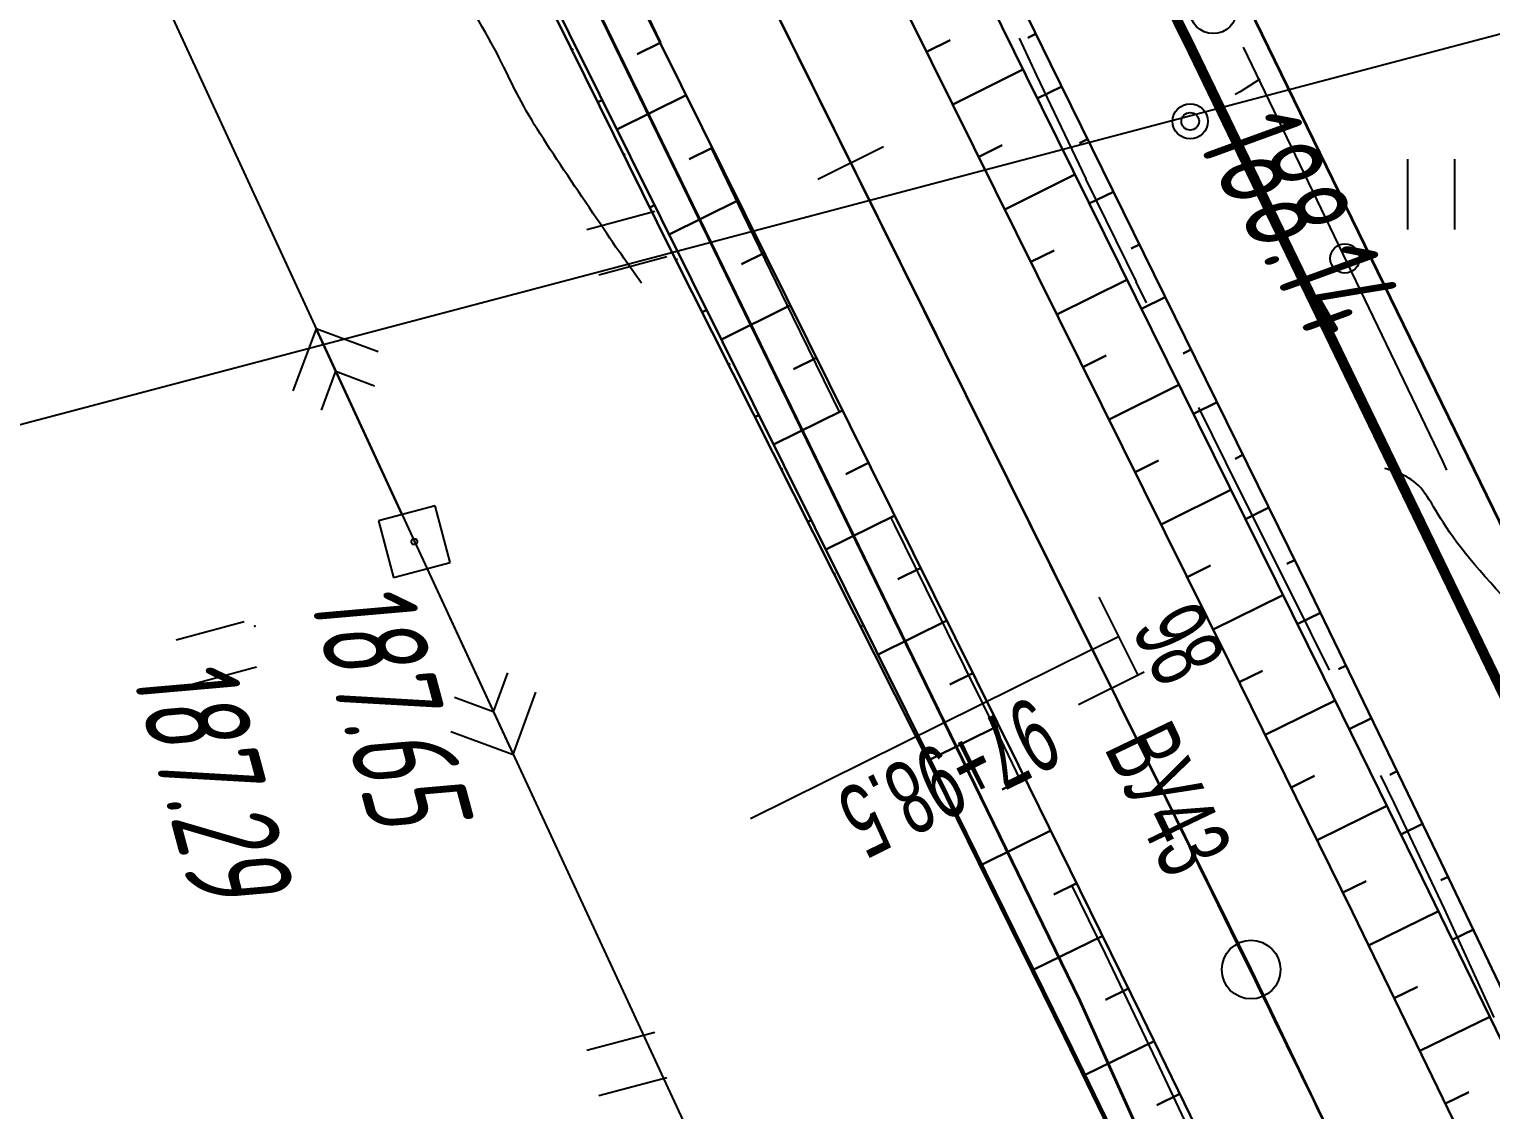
# Model space of a CAD drawing. Header units: millimetres. Extents: x -1799 to 6962, y -1020 to 4121.
# Drawn here: x 5449.34 to 5499.18, y 1648.61 to 1685.47 of the extents above; entities that cross this region are included whole.
import ezdxf

# ---------------------------------------------------------------- set-up
doc = ezdxf.new("R2010")
doc.units = ezdxf.units.MM
doc.linetypes.add('CONTI', pattern=[0])
doc.linetypes.add('STROT', pattern=[1.7, 0.5, -1.2])
for name, color, linetype, lineweight in [('10', 1, 'Continuous', 35), ('КОПИЯ_ОСЬ_13_ОТКОСЫ', 7, 'Continuous', 30), ('ОСЬ_ВЕРХ_ПОКРЫТИЯ_ГРАНИЦЫ_ПОЛОС', 7, 'Continuous', 30), ('ОСЬ_ВЕРХ_ПОКРЫТИЯ_ОСЬ', 1, 'Continuous', 30)]:
    doc.layers.add(name, color=color, linetype=linetype, lineweight=lineweight)
for name, color, linetype in [('_Ростелеком', 6, 'Continuous'), ('GOR_BDEFAULT', 212, 'CONTI'), ('PI_OTDEFAULT', 172, 'CONTI'), ('PI_TTDEFAULT', 5, 'CONTI'), ('PLN_O', 7, 'CONTI'), ('SIT_LDEFAULT', 7, 'CONTI'), ('USLZNDEFAULT', 7, 'CONTI'), ('ZAPSKDEFAULT', 7, 'CONTI'), ('КОПИЯ_ОСЬ_ТАНГЕНСЫ', 1, 'Continuous'), ('ОСЬ_ВЕРХ_ПОКРЫТИЯ_ПИКЕТЫ', 1, 'Continuous'), ('ОСЬ_ВЕРХ_ПОКРЫТИЯ_РАЗБИВКА_КРИВ', 1, 'Continuous'), ('ОСЬ_ВЕРХ_ПОКРЫТИЯ_ТАНГЕНСЫ', 1, 'Continuous'), ('разметка', 7, 'Continuous')]:
    doc.layers.add(name, color=color, linetype=linetype)
doc.styles.add('eskd', font='spds.shx', dxfattribs={"width": 1.2, "oblique": 15})
doc.styles.get("Standard").update_dxf_attribs({"font": 'arial.ttf'})
doc.styles.add('STYLE1', font='romand.shx', dxfattribs={"width": 0.9})
doc.linetypes.add('кабель_связи_проект.', pattern='A,10,-1,["/",STYLE1,S=3,R=0,X=0,Y=-1.5],-4.1', length=15.1)

# ---------------------------------------------------------------- blocks, each defined once
blk = doc.blocks.new('BL_2011')
at = {"color": 0}
for p, q in [((0, 0), (0, 2.4)), ((1.6, 0), (1.6, 2.4))]:
    blk.add_line(p, q, dxfattribs=at)
blk = doc.blocks.new('BL_27')
at = {"color": 0}
for p, q in [((1, 1), (-1, 1)), ((-1, 1), (-1, -1)), ((1, -1), (1, 1)), ((-1, -1), (1, -1))]:
    blk.add_line(p, q, dxfattribs=at)
blk.add_circle((0, 0), 0.1, dxfattribs=at)
blk = doc.blocks.new('BL_2009')
at = {"color": 0}
for centre, radius in [((0, 3.46), 0.6), ((0, 3.46), 0.3), ((0, 0), 0.8), ((-3.46, -1.74), 0.6), ((-3.46, -1.74), 0.3), ((3.46, -1.74), 0.6), ((3.46, -1.74), 0.3)]:
    blk.add_circle(centre, radius, dxfattribs=at)

msp = doc.modelspace()

# ---------------------------------------------------------------- linework, layer by layer
at = {"linetype": 'Continuous'}
msp.add_line((5605.293491801081, 1713.260784143035), (5407.425603411228, 1660.978742898827), dxfattribs=at)
at = {"layer": '10'}
for points in [[(5555.115964376493, 1526.56348073521), (5526.335964376232, 1586.473480735359), (5535.665964376307, 1590.453480735806), (5514.085964376232, 1638.623480735731), (5463.115964376493, 1743.403480735992), (5453.935964376326, 1740.133480735508), (5420.835964376232, 1804.413480735769), (5378.175964376083, 1887.043480735657), (5361.365964376493, 1930.113480735955), (5358.725964376363, 1940.203480735806), (5339.645964376288, 2013.083480735694), (5325.065964376214, 2129.023480736104), (5322.045964376195, 2188.343480735471), (5318.665964376307, 2267.193480736029)], [(5341.455964376344, 1923.573480735918), (5344.825964376456, 1915.373480735731), (5350.355964376251, 1916.353480735247), (5350.425964376083, 1915.903480735992), (5344.985964376139, 1914.953480735806), (5363.485964376139, 1869.853480735247), (5401.585964376232, 1796.883480735508), (5411.505964376158, 1799.603480735247), (5415.885964376512, 1791.103480735247), (5448.065964376214, 1728.593480735471), (5455.385964376512, 1713.543480735657), (5485.165964376307, 1652.333480735694), (5516.085964376232, 1583.56348073521), (5516.085964376232, 1583.56348073521), (5552.865964376493, 1504.53348073588)], [(5791.355964376251, 869.7934807356569), (5791.985964376139, 953.6034807352471), (5769.205964376344, 1029.843480735471), (5768.895964376288, 1032.773480736104), (5755.345964376475, 1076.213480735582), (5685.505964376158, 1227.893480735284), (5683.115964376493, 1232.243480735843), (5612.565964376214, 1360.393480735284), (5593.2659643764, 1384.303480735433), (5577.575964376456, 1419.603480735247), (5542.445964376102, 1502.973480735359), (5552.865964376493, 1504.53348073588), (5516.085964376232, 1583.56348073521), (5516.085964376232, 1583.56348073521), (5485.165964376307, 1652.333480735694), (5455.385964376512, 1713.543480735657), (5448.065964376214, 1728.593480735471), (5415.885964376512, 1791.103480735247), (5411.505964376158, 1799.603480735247), (5401.585964376232, 1796.883480735508), (5363.485964376139, 1869.853480735247), (5344.985964376139, 1914.953480735806)]]:
    msp.add_lwpolyline(points, dxfattribs=at)
at = {"layer": '_Ростелеком', "linetype": 'кабель_связи_проект.', "ltscale": 0.25, "const_width": 0.35}
msp.add_lwpolyline([(5560.940335888308, 1528.999550312211), (5544.164877997458, 1562.924496218947), (5531.543588114533, 1588.651475008031), (5522.557004158802, 1614.791239445482), (5507.88523053047, 1645.655244533357), (5488.972480380102, 1684.79149846026), (5475.233966897978, 1712.55286167228), (5457.136308889321, 1741.273472735112), (5442.300093190259, 1770.94991314729), (5426.306818254185, 1802.793713737664), (5412.680483136801, 1830.246032699396), (5397.398819576289, 1860.082772442524), (5385.273338361856, 1884.283877056477), (5363.374087645594, 1935.707054908772), (5353.894575089807, 1969.345611808275), (5347.793558990388, 1998.501078061213), (5341.479082550397, 2033.110597992701), (5334.720605848628, 2075.005415758503), (5330.127635797495, 2113.02891054136), (5327.207949132318, 2148.154307468248), (5324.184357531523, 2191.730619093788), (5322.743138539439, 2230.823362515693)], dxfattribs=at)
at = {"layer": 'GOR_BDEFAULT', "color": 212, "elevation": 188, "flags": 128}
for points in [[(5470.211700376423, 1676.809212735307), (5469.611700376447, 1677.659211734695), (5469.53170037643, 1677.779213735287), (5469.441700376405, 1677.899216735189), (5469.341700376428, 1678.039216734854), (5469.241700376451, 1678.189217735467), (5469.141700376416, 1678.339211735328), (5469.03170037643, 1678.499215735507), (5468.921700376444, 1678.669213734952), (5468.801700376449, 1678.839211735328), (5468.681700376395, 1679.009217735765), (5468.5617003764, 1679.189217735467), (5468.441700376405, 1679.379212735606), (5468.321700376409, 1679.559212735307), (5468.191700376405, 1679.739212735009), (5468.071700376409, 1679.929215735209), (5467.941700376405, 1680.109215734911), (5467.821700376409, 1680.299218735111), (5467.701700376414, 1680.479210735683), (5467.571700376409, 1680.659211734695), (5467.451700376414, 1680.839211735328), (5467.331700376419, 1681.01921173503), (5467.221700376433, 1681.199212734972), (5467.101700376437, 1681.369217735169), (5466.991700376451, 1681.549218735111), (5466.881700376407, 1681.719216735487), (5466.771700376421, 1681.889214735863), (5466.671700376444, 1682.049218735111), (5466.5617003764, 1682.219216735487), (5466.471700376433, 1682.379212735606), (5466.371700376398, 1682.539216734854), (5466.28170037643, 1682.689217735467), (5466.201700376414, 1682.839211735328), (5466.121700376398, 1682.989212735009), (5466.04170037644, 1683.139214735863), (5465.961700376423, 1683.289216734854), (5465.891700376416, 1683.429215735209), (5465.821700376409, 1683.579216734891), (5465.741700376451, 1683.729210735683), (5465.671700376444, 1683.879212735606), (5465.601700376437, 1684.029213735287), (5465.521700376421, 1684.179215735209), (5465.441700376405, 1684.329216734891), (5465.361700376447, 1684.489212735009), (5465.28170037643, 1684.659211734695), (5465.191700376405, 1684.819214735565), (5465.091700376428, 1684.999215735507), (5465.001700376402, 1685.179215735209), (5464.891700376416, 1685.359215734911), (5464.78170037643, 1685.549218735111), (5464.671700376444, 1685.749215735507), (5464.551700376449, 1685.949212734972), (5464.431700376395, 1686.149216735189), (5464.301700376449, 1686.359215734911), (5464.181700376395, 1686.569214735565), (5464.051700376449, 1686.779213735287), (5463.921700376444, 1686.999215735507), (5463.78170037643, 1687.219216735487), (5463.651700376426, 1687.429215735209), (5463.511700376412, 1687.649216735189), (5463.381700376407, 1687.869217735169), (5463.241700376451, 1688.089211735328), (5463.111700376447, 1688.299218735111), (5462.981700376442, 1688.51921173503), (5462.841700376428, 1688.739212735009), (5462.711700376423, 1688.949212734972), (5462.581700376419, 1689.169213734952), (5462.451700376414, 1689.379212735606), (5462.321700376409, 1689.589211735328), (5462.181700376395, 1689.809212735307), (5462.051700376449, 1690.01921173503), (5461.921700376444, 1690.229210735683), (5461.801700376449, 1690.439217735467), (5461.671700376444, 1690.649216735189), (5461.54170037644, 1690.859215734911), (5461.411700376435, 1691.059212735307), (5461.28170037643, 1691.26921173503), (5461.161700376435, 1691.479210735683), (5461.03170037643, 1691.679215735209), (5460.901700376426, 1691.889214735863), (5460.78170037643, 1692.099213735585), (5460.651700376426, 1692.299218735111), (5460.53170037643, 1692.499215735507), (5460.401700376426, 1692.70921473523), (5460.28170037643, 1692.909211734695), (5460.161700376435, 1693.109215734911), (5460.03170037643, 1693.309212735307), (5459.911700376435, 1693.509217735765), (5459.79170037644, 1693.70921473523), (5459.671700376444, 1693.909211734695), (5459.551700376449, 1694.109215734911), (5459.421700376444, 1694.309212735307), (5459.301700376449, 1694.509217735765), (5459.181700376395, 1694.699212734972), (5459.0617003764, 1694.899216735189), (5458.941700376405, 1695.089211735328), (5458.821700376409, 1695.289216734854), (5458.701700376414, 1695.479210735683), (5458.591700376428, 1695.679215735209), (5458.471700376433, 1695.869217735169), (5458.351700376437, 1696.059212735307), (5458.231700376442, 1696.249215735507), (5458.111700376447, 1696.449212734972), (5457.991700376451, 1696.629212735606), (5457.871700376398, 1696.819214735565), (5457.751700376402, 1697.009217735765), (5457.631700376407, 1697.199212734972), (5457.511700376412, 1697.379212735606), (5457.391700376416, 1697.569214735565), (5457.28170037643, 1697.749215735507), (5457.161700376435, 1697.939217735467), (5457.04170037644, 1698.119217735169), (5456.921700376444, 1698.299218735111), (5456.801700376449, 1698.479210735683), (5456.681700376395, 1698.659211734695), (5456.5617003764, 1698.839211735328), (5456.441700376405, 1699.01921173503), (5456.321700376409, 1699.199212734972), (5456.211700376423, 1699.379212735606), (5456.091700376428, 1699.549218735111), (5455.971700376433, 1699.729210735683), (5455.851700376437, 1699.899216735189), (5455.741700376451, 1700.079216734891), (5455.621700376398, 1700.249215735507), (5455.511700376412, 1700.429215735209), (5455.391700376416, 1700.599213735585), (5455.28170037643, 1700.76921173503), (5455.161700376435, 1700.939217735467), (5455.051700376449, 1701.109215734911), (5454.941700376405, 1701.279213735287), (5454.831700376419, 1701.449212734972), (5454.711700376423, 1701.619217735169), (5454.601700376437, 1701.789216734854), (5454.491700376451, 1701.95921473523), (5454.381700376407, 1702.129212735606), (5454.271700376421, 1702.289216734854), (5454.161700376435, 1702.45921473523), (5454.051700376449, 1702.619217735169), (5453.941700376405, 1702.789216734854), (5453.831700376419, 1702.949212734972), (5453.721700376433, 1703.109215734911), (5453.621700376398, 1703.26921173503), (5453.511700376412, 1703.439217735467), (5453.401700376426, 1703.599213735585), (5453.301700376449, 1703.759217735765), (5453.191700376405, 1703.919213734952), (5453.081700376419, 1704.079216734891), (5452.981700376442, 1704.229210735683), (5452.871700376398, 1704.389214735863), (5452.771700376421, 1704.549218735111), (5452.671700376444, 1704.70921473523), (5452.5617003764, 1704.859215734911), (5452.461700376423, 1705.01921173503), (5452.351700376437, 1705.169213734952), (5452.251700376402, 1705.329216734891), (5452.131700376407, 1705.499215735507), (5452.011700376412, 1705.659211734695), (5451.881700376407, 1705.839211735328), (5451.741700376451, 1706.01921173503), (5451.591700376428, 1706.219216735487), (5451.421700376444, 1706.419213734952), (5451.231700376442, 1706.639214735863), (5451.03170037643, 1706.869217735169), (5450.8117003764, 1707.109215734911), (5450.5617003764, 1707.369217735169), (5450.29170037644, 1707.649216735189), (5449.991700376451, 1707.949212734972), (5449.661700376435, 1708.279213735287), (5449.321700376409, 1708.619217735169), (5448.951700376414, 1708.969216735487), (5448.5617003764, 1709.339211735328), (5448.161700376435, 1709.719216735487), (5447.751700376402, 1710.109215734911), (5447.341700376428, 1710.509217735765), (5446.931700376395, 1710.909211734695), (5446.521700376421, 1711.309212735307), (5446.111700376447, 1711.70921473523), (5445.721700376433, 1712.109215734911), (5445.341700376428, 1712.499215735507), (5444.981700376442, 1712.889214735863), (5444.651700376426, 1713.259217735765), (5444.331700376419, 1713.619217735169), (5444.051700376449, 1713.95921473523), (5443.801700376449, 1714.289216734854), (5443.571700376409, 1714.609215734911), (5443.371700376398, 1714.909211734695), (5443.191700376405, 1715.189217735467), (5443.03170037643, 1715.45921473523), (5442.891700376416, 1715.719216735487), (5442.771700376421, 1715.95921473523), (5442.661700376435, 1716.189217735467), (5442.5617003764, 1716.409211734695), (5442.481700376442, 1716.609215734911), (5442.401700376426, 1716.799218735111), (5442.331700376419, 1716.979210735683), (5442.271700376421, 1717.149216735189), (5442.211700376423, 1717.299218735111), (5442.151700376426, 1717.449212734972), (5442.101700376437, 1717.579216734891), (5442.04170037644, 1717.699212734972), (5441.991700376451, 1717.819214735565), (5441.941700376405, 1717.919213734952), (5441.891700376416, 1718.01921173503), (5441.841700376428, 1718.109215734911), (5441.79170037644, 1718.199212734972), (5441.741700376451, 1718.26921173503), (5441.691700376405, 1718.349213735585), (5441.651700376426, 1718.419213734952), (5441.601700376437, 1718.479210735683), (5441.5617003764, 1718.549218735111), (5441.521700376421, 1718.609215734911), (5441.471700376433, 1718.669213734952), (5440.891700376416, 1719.479210735683), (5440.371700376398, 1720.159211734695), (5439.911700376435, 1720.739212735009), (5439.501700376402, 1721.229210735683), (5438.591700376428, 1721.879212735606), (5438.451700376414, 1721.95921473523), (5438.301700376449, 1722.039216734854), (5438.131700376407, 1722.129212735606), (5437.961700376423, 1722.219216735487), (5437.78170037643, 1722.309212735307), (5437.591700376428, 1722.409211734695), (5437.401700376426, 1722.509217735765), (5437.211700376423, 1722.609215734911), (5437.011700376412, 1722.70921473523), (5436.821700376409, 1722.809212735307), (5436.631700376407, 1722.909211734695), (5436.451700376414, 1723.009217735765), (5436.271700376421, 1723.109215734911), (5436.101700376437, 1723.20921473523), (5435.941700376405, 1723.309212735307), (5435.801700376449, 1723.399216735189), (5435.661700376435, 1723.489212735009), (5435.521700376421, 1723.599213735585), (5435.381700376407, 1723.70921473523), (5435.241700376451, 1723.839211735328), (5435.091700376428, 1723.999215735507), (5434.931700376395, 1724.179215735209), (5434.751700376402, 1724.389214735863), (5434.54170037644, 1724.639214735863), (5434.321700376409, 1724.939217735467), (5434.0617003764, 1725.279213735287), (5433.771700376421, 1725.679215735209), (5433.441700376405, 1726.139214735863), (5433.0617003764, 1726.649216735189), (5432.641700376416, 1727.239212735009)], [(5532.841700376428, 1596.909211734695), (5532.431700376395, 1597.259217735765), (5532.0617003764, 1597.579216734891), (5531.741700376451, 1597.859215734911), (5531.461700376423, 1598.099213735585), (5531.211700376423, 1598.319214735565), (5531.001700376402, 1598.509217735765), (5530.821700376409, 1598.669213734952), (5530.661700376435, 1598.809212735307), (5530.53170037643, 1598.929215735209), (5530.421700376444, 1599.039216734854), (5530.321700376409, 1599.129212735606), (5530.241700376451, 1599.20921473523), (5530.171700376444, 1599.279213735287), (5530.101700376437, 1599.349213735585), (5530.04170037644, 1599.419213734952), (5529.971700376433, 1599.479210735683), (5529.911700376435, 1599.549218735111), (5529.841700376428, 1599.609215734911), (5529.78170037643, 1599.679215735209), (5529.711700376423, 1599.749215735507), (5529.651700376426, 1599.819214735565), (5529.581700376419, 1599.889214735863), (5529.521700376421, 1599.949212734972), (5529.451700376414, 1600.01921173503), (5529.381700376407, 1600.099213735585), (5529.321700376409, 1600.169213734952), (5529.251700376402, 1600.239212735009), (5529.181700376395, 1600.309212735307), (5529.111700376447, 1600.379212735606), (5529.04170037644, 1600.45921473523), (5528.971700376433, 1600.529213735287), (5528.911700376435, 1600.609215734911), (5528.841700376428, 1600.679215735209), (5528.761700376412, 1600.759217735765), (5528.691700376405, 1600.839211735328), (5528.621700376398, 1600.919213734952), (5528.551700376449, 1600.989212735009), (5528.481700376442, 1601.069214735565), (5528.411700376435, 1601.149216735189), (5528.331700376419, 1601.239212735009), (5528.261700376412, 1601.319214735565), (5528.191700376405, 1601.399216735189), (5528.111700376447, 1601.479210735683), (5528.04170037644, 1601.569214735565), (5527.971700376433, 1601.649216735189), (5527.891700376416, 1601.739212735009), (5527.821700376409, 1601.829216734891), (5527.741700376451, 1601.909211734695), (5527.671700376444, 1601.999215735507), (5527.591700376428, 1602.089211735328), (5527.521700376421, 1602.189217735467), (5527.451700376414, 1602.279213735287), (5527.371700376398, 1602.369217735169), (5527.301700376449, 1602.469216735487), (5527.231700376442, 1602.569214735565), (5527.171700376444, 1602.669213734952), (5527.101700376437, 1602.76921173503), (5527.04170037644, 1602.879212735606), (5526.971700376433, 1602.989212735009), (5526.911700376435, 1603.099213735585), (5526.861700376447, 1603.20921473523), (5526.801700376449, 1603.329216734891), (5526.751700376402, 1603.449212734972), (5526.701700376414, 1603.569214735565), (5526.651700376426, 1603.689217735467), (5526.601700376437, 1603.819214735565), (5526.5617003764, 1603.949212734972), (5526.511700376412, 1604.079216734891), (5526.471700376433, 1604.20921473523), (5526.431700376395, 1604.339211735328), (5526.381700376407, 1604.469216735487), (5526.341700376428, 1604.609215734911), (5526.301700376449, 1604.749215735507), (5526.261700376412, 1604.889214735863), (5526.221700376433, 1605.029213735287), (5526.181700376395, 1605.169213734952), (5526.141700376416, 1605.309212735307), (5526.101700376437, 1605.45921473523), (5526.051700376449, 1605.599213735585), (5526.011700376412, 1605.749215735507), (5525.971700376433, 1605.889214735863), (5525.931700376395, 1606.039216734854), (5525.891700376416, 1606.189217735467), (5525.851700376437, 1606.339211735328), (5525.801700376449, 1606.489212735009), (5525.761700376412, 1606.639214735863), (5525.721700376433, 1606.789216734854), (5525.681700376395, 1606.939217735467), (5525.641700376416, 1607.089211735328), (5525.601700376437, 1607.239212735009), (5525.551700376449, 1607.399216735189), (5525.511700376412, 1607.549218735111), (5525.471700376433, 1607.70921473523), (5525.421700376444, 1607.879212735606), (5525.381700376407, 1608.059212735307), (5525.321700376409, 1608.249215735507), (5525.271700376421, 1608.449212734972), (5525.211700376423, 1608.669213734952), (5525.141700376416, 1608.909211734695), (5525.071700376409, 1609.169213734952), (5525.001700376402, 1609.449212734972), (5524.911700376435, 1609.76921173503), (5524.821700376409, 1610.099213735585), (5524.721700376433, 1610.469216735487), (5524.611700376447, 1610.879212735606), (5524.491700376451, 1611.309212735307), (5524.361700376447, 1611.779213735287), (5524.231700376442, 1612.26921173503), (5524.091700376428, 1612.789216734854), (5523.941700376405, 1613.319214735565), (5523.79170037644, 1613.869217735169), (5523.641700376416, 1614.419213734952), (5523.491700376451, 1614.979210735683), (5523.331700376419, 1615.529213735287), (5523.181700376395, 1616.089211735328), (5523.03170037643, 1616.619217735169), (5522.891700376416, 1617.149216735189), (5522.751700376402, 1617.659211734695), (5522.621700376398, 1618.139214735863), (5522.501700376402, 1618.589211735328), (5522.381700376407, 1619.009217735765), (5522.271700376421, 1619.399216735189), (5522.171700376444, 1619.759217735765), (5522.071700376409, 1620.099213735585), (5521.981700376442, 1620.409211734695), (5521.891700376416, 1620.689217735467), (5521.79170037644, 1620.949212734972), (5521.701700376414, 1621.189217735467), (5521.601700376437, 1621.419213734952), (5521.501700376402, 1621.629212735606), (5521.391700376416, 1621.819214735565), (5521.271700376421, 1621.999215735507), (5521.141700376416, 1622.169213734952), (5521.001700376402, 1622.329216734891), (5520.851700376437, 1622.479210735683), (5520.681700376395, 1622.629212735606), (5520.511700376412, 1622.779213735287), (5520.321700376409, 1622.919213734952), (5520.131700376407, 1623.059212735307), (5519.931700376395, 1623.199212734972), (5519.741700376451, 1623.349213735585), (5519.54170037644, 1623.489212735009), (5519.351700376437, 1623.649216735189), (5519.171700376444, 1623.809212735307), (5519.001700376402, 1623.969216735487), (5518.841700376428, 1624.149216735189), (5518.701700376414, 1624.339211735328), (5518.581700376419, 1624.539216734854), (5518.481700376442, 1624.749215735507), (5518.411700376435, 1624.979210735683), (5518.361700376447, 1625.229210735683), (5518.341700376428, 1625.489212735009), (5518.341700376428, 1625.759217735765), (5518.361700376447, 1626.039216734854), (5518.391700376416, 1626.339211735328), (5518.441700376405, 1626.629212735606), (5518.501700376402, 1626.929215735209), (5518.571700376409, 1627.239212735009), (5518.641700376416, 1627.539216734854), (5518.721700376433, 1627.839211735328), (5518.79170037644, 1628.129212735606), (5518.871700376398, 1628.419213734952), (5518.931700376395, 1628.699212734972), (5518.991700376451, 1628.969216735487), (5519.04170037644, 1629.229210735683), (5519.071700376409, 1629.469216735487), (5519.091700376428, 1629.689217735467), (5519.091700376428, 1629.899216735189), (5519.091700376428, 1630.099213735585), (5519.071700376409, 1630.289216734854), (5519.04170037644, 1630.469216735487), (5519.011700376412, 1630.639214735863), (5518.971700376433, 1630.809212735307), (5518.921700376444, 1630.95921473523), (5518.861700376447, 1631.119217735169), (5518.801700376449, 1631.259217735765), (5518.741700376451, 1631.409211734695), (5518.671700376444, 1631.549218735111), (5518.601700376437, 1631.689217735467), (5518.53170037643, 1631.829216734891), (5518.461700376423, 1631.969216735487), (5518.391700376416, 1632.109215734911), (5518.321700376409, 1632.249215735507), (5518.241700376451, 1632.399216735189), (5518.171700376444, 1632.539216734854), (5518.101700376437, 1632.689217735467), (5518.03170037643, 1632.829216734891), (5517.951700376414, 1632.979210735683), (5517.881700376407, 1633.129212735606), (5517.801700376449, 1633.279213735287), (5517.731700376442, 1633.429215735209), (5517.651700376426, 1633.589211735328), (5517.571700376409, 1633.739212735009), (5517.501700376402, 1633.899216735189), (5517.421700376444, 1634.049218735111), (5517.341700376428, 1634.20921473523), (5517.261700376412, 1634.369217735169), (5517.181700376395, 1634.539216734854), (5517.091700376428, 1634.719216735487), (5517.001700376402, 1634.919213734952), (5516.901700376426, 1635.129212735606), (5516.79170037644, 1635.369217735169), (5516.681700376395, 1635.629212735606), (5516.551700376449, 1635.919213734952), (5516.411700376435, 1636.239212735009), (5516.261700376412, 1636.589211735328), (5516.101700376437, 1636.979210735683), (5515.921700376444, 1637.419213734952), (5515.731700376442, 1637.889214735863), (5515.521700376421, 1638.419213734952), (5515.29170037644, 1638.999215735507), (5515.04170037644, 1639.619217735169), (5514.79170037644, 1640.26921173503), (5514.521700376421, 1640.95921473523), (5514.241700376451, 1641.669213734952), (5513.951700376414, 1642.399216735189), (5513.671700376444, 1643.139214735863), (5513.381700376407, 1643.879212735606), (5513.091700376428, 1644.609215734911), (5512.8117003764, 1645.339211735328), (5512.53170037643, 1646.039216734854), (5512.271700376421, 1646.719216735487), (5512.011700376412, 1647.369217735169), (5511.771700376421, 1647.969216735487), (5511.54170037644, 1648.539216734854), (5511.341700376428, 1649.039216734854), (5511.151700376426, 1649.499215735507), (5510.971700376433, 1649.909211734695), (5510.821700376409, 1650.279213735287), (5510.671700376444, 1650.609215734911), (5510.54170037644, 1650.909211734695), (5510.421700376444, 1651.169213734952), (5510.3117003764, 1651.409211734695), (5510.211700376423, 1651.619217735169), (5510.111700376447, 1651.809212735307), (5510.021700376421, 1651.979210735683), (5509.941700376405, 1652.139214735863), (5509.861700376447, 1652.279213735287), (5509.78170037643, 1652.419213734952), (5509.701700376414, 1652.559212735307), (5509.631700376407, 1652.699212734972), (5509.551700376449, 1652.839211735328), (5509.471700376433, 1652.979210735683), (5509.391700376416, 1653.119217735169), (5509.3117003764, 1653.259217735765), (5509.231700376442, 1653.409211734695), (5509.151700376426, 1653.549218735111), (5509.0617003764, 1653.689217735467), (5508.981700376442, 1653.839211735328), (5508.901700376426, 1653.979210735683), (5508.8117003764, 1654.129212735606), (5508.731700376442, 1654.26921173503), (5508.641700376416, 1654.419213734952), (5508.5617003764, 1654.569214735565), (5508.471700376433, 1654.70921473523), (5508.381700376407, 1654.859215734911), (5508.301700376449, 1655.009217735765), (5508.211700376423, 1655.159211734695), (5508.121700376398, 1655.309212735307), (5508.03170037643, 1655.45921473523), (5507.941700376405, 1655.619217735169), (5507.851700376437, 1655.76921173503), (5507.761700376412, 1655.919213734952), (5507.661700376435, 1656.069214735565), (5507.571700376409, 1656.229210735683), (5507.481700376442, 1656.379212735606), (5507.381700376407, 1656.539216734854), (5507.28170037643, 1656.689217735467), (5507.191700376405, 1656.849213735585), (5507.091700376428, 1656.999215735507), (5506.991700376451, 1657.159211734695), (5506.891700376416, 1657.319214735565), (5506.79170037644, 1657.469216735487), (5506.691700376405, 1657.629212735606), (5506.591700376428, 1657.789216734854), (5506.481700376442, 1657.949212734972), (5506.381700376407, 1658.109215734911), (5506.271700376421, 1658.26921173503), (5506.161700376435, 1658.429215735209), (5506.051700376449, 1658.589211735328), (5505.941700376405, 1658.749215735507), (5505.821700376409, 1658.909211734695), (5505.711700376423, 1659.069214735565), (5505.591700376428, 1659.239212735009), (5505.471700376433, 1659.399216735189), (5505.351700376437, 1659.559212735307), (5505.221700376433, 1659.729210735683), (5505.091700376428, 1659.889214735863), (5504.961700376423, 1660.059212735307), (5504.831700376419, 1660.229210735683), (5504.691700376405, 1660.389214735863), (5504.5617003764, 1660.559212735307), (5504.421700376444, 1660.729210735683), (5504.271700376421, 1660.899216735189), (5504.131700376407, 1661.069214735565), (5503.981700376442, 1661.249215735507), (5503.831700376419, 1661.419213734952), (5503.681700376395, 1661.599213735585), (5503.53170037643, 1661.76921173503), (5503.371700376398, 1661.949212734972), (5503.211700376423, 1662.129212735606), (5503.051700376449, 1662.319214735565), (5502.891700376416, 1662.499215735507), (5502.721700376433, 1662.689217735467), (5502.551700376449, 1662.879212735606), (5502.381700376407, 1663.069214735565), (5502.211700376423, 1663.259217735765), (5502.03170037643, 1663.449212734972), (5501.851700376437, 1663.649216735189), (5501.671700376444, 1663.849213735585), (5501.491700376451, 1664.049218735111), (5501.3117003764, 1664.249215735507), (5501.121700376398, 1664.45921473523), (5500.931700376395, 1664.659211734695), (5500.731700376442, 1664.869217735169), (5500.54170037644, 1665.079216734891), (5500.341700376428, 1665.299218735111), (5500.141700376416, 1665.509217735765), (5499.941700376405, 1665.729210735683), (5499.741700376451, 1665.939217735467), (5499.551700376449, 1666.159211734695), (5499.361700376447, 1666.369217735169), (5499.171700376444, 1666.579216734891), (5498.981700376442, 1666.789216734854), (5498.801700376449, 1666.999215735507), (5498.631700376407, 1667.199212734972), (5498.461700376423, 1667.399216735189), (5498.3117003764, 1667.589211735328), (5498.161700376435, 1667.779213735287), (5498.021700376421, 1667.95921473523), (5497.891700376416, 1668.139214735863), (5497.771700376421, 1668.309212735307), (5497.661700376435, 1668.469216735487), (5497.5617003764, 1668.629212735606), (5497.471700376433, 1668.76921173503), (5497.381700376407, 1668.919213734952), (5497.301700376449, 1669.049218735111), (5497.221700376433, 1669.179215735209), (5497.151700376426, 1669.309212735307), (5497.071700376409, 1669.419213734952), (5497.001700376402, 1669.529213735287), (5496.931700376395, 1669.629212735606), (5496.861700376447, 1669.729210735683), (5496.79170037644, 1669.819214735565), (5496.711700376423, 1669.899216735189), (5496.631700376407, 1669.969216735487), (5496.551700376449, 1670.039216734854), (5496.471700376433, 1670.099213735585), (5496.381700376407, 1670.159211734695), (5496.301700376449, 1670.20921473523), (5496.211700376423, 1670.249215735507), (5496.131700376407, 1670.289216734854), (5496.051700376449, 1670.329216734891), (5495.961700376423, 1670.359215734911), (5495.891700376416, 1670.389214735863), (5495.8117003764, 1670.409211734695), (5495.741700376451, 1670.429215735209), (5495.671700376444, 1670.449212734972), (5495.611700376447, 1670.469216735487), (5495.5617003764, 1670.479210735683)]]:
    msp.add_lwpolyline(points, dxfattribs=at)
at = {"layer": 'PI_TTDEFAULT', "color": 5}
for p in [(5462.471700376433, 1667.989212735009, 187.647), (5457.03170037643, 1665.109215734911, 187.289)]:
    msp.add_point(p, dxfattribs=at)
at = {"layer": 'PLN_O'}
for p, q in [((5490.731700376442, 1684.859215734911), (5497.53170037643, 1670.739212735009)), ((5497.53170037643, 1670.739212735009), (5497.661700376435, 1670.429215735209))]:
    msp.add_line(p, q, dxfattribs=at)
msp.add_circle((5494.201700376414, 1677.649216735189), 0.5, dxfattribs=at)
at = {"layer": 'SIT_LDEFAULT', "color": 7}
for p, q in [((5438.721700376433, 1719.439217735467), (5462.471700376433, 1667.989212735009)), ((5470.29170037644, 1686.199212734972), (5470.861700376447, 1685.01921173503)), ((5483.701700376414, 1683.889214735863), (5483.101700376437, 1685.159211734695)), ((5485.381700376407, 1680.369217735169), (5483.701700376414, 1683.889214735863)), ((5491.271700376421, 1683.739212735009), (5490.631700376407, 1683.329216734891)), ((5491.301700376449, 1683.779213735287), (5491.261700376412, 1683.749215735507)), ((5490.631700376407, 1683.329216734891), (5490.461700376423, 1683.239212735009)), ((5472.591700376428, 1681.409211734695), (5473.661700376435, 1679.179215735209)), ((5487.091700376428, 1676.849213735585), (5485.371700376398, 1680.369217735169)), ((5473.661700376435, 1679.179215735209), (5475.361700376447, 1675.669213734952)), ((5487.431700376395, 1676.139214735863), (5487.081700376419, 1676.849213735585)), ((5475.361700376447, 1675.669213734952), (5476.951700376414, 1672.419213734952)), ((5459.121700376398, 1675.249215735507), (5458.331700376419, 1673.129212735606)), ((5462.051700376449, 1668.899216735189), (5459.121700376398, 1675.249215735507)), ((5461.241700376451, 1674.469216735487), (5459.121700376398, 1675.249215735507)), ((5459.301700376449, 1672.469216735487), (5459.79170037644, 1673.799218735111)), ((5459.79170037644, 1673.799218735111), (5461.111700376447, 1673.309212735307)), ((5490.611700376447, 1669.759217735765), (5489.221700376433, 1672.559212735307)), ((5492.391700376416, 1666.199212734972), (5490.611700376447, 1669.759217735765)), ((5478.711700376423, 1668.819214735565), (5478.841700376428, 1668.549218735111)), ((5478.841700376428, 1668.549218735111), (5480.631700376407, 1664.919213734952)), ((5462.471700376433, 1667.989212735009), (5485.451700376414, 1618.449212734972)), ((5462.891700376416, 1667.079216734891), (5465.841700376428, 1660.729210735683)), ((5493.671700376444, 1663.609215734911), (5492.391700376416, 1666.199212734972)), ((5480.631700376407, 1664.919213734952), (5482.431700376395, 1661.26921173503)), ((5465.651700376426, 1663.509217735765), (5465.161700376435, 1662.179215735209)), ((5465.161700376435, 1662.179215735209), (5463.841700376428, 1662.669213734952)), ((5465.841700376428, 1660.729210735683), (5466.611700376447, 1662.859215734911)), ((5463.711700376423, 1661.509217735765), (5465.841700376428, 1660.729210735683)), ((5482.441700376405, 1661.26921173503), (5483.131700376407, 1659.849213735585)), ((5495.891700376416, 1659.059212735307), (5495.431700376395, 1660.009217735765)), ((5497.591700376428, 1655.469216735487), (5495.891700376416, 1659.059212735307)), ((5484.891700376416, 1656.249215735507), (5486.021700376421, 1653.929215735209)), ((5499.29170037644, 1651.759217735765), (5497.591700376428, 1655.469216735487)), ((5486.03170037643, 1653.929215735209), (5487.78170037643, 1650.26921173503)), ((5487.78170037643, 1650.26921173503), (5489.211700376423, 1647.239212735009))]:
    msp.add_line(p, q, dxfattribs=at)
at = {"layer": 'КОПИЯ_ОСЬ_13_ОТКОСЫ'}
for points in [[(5363.607868211557, 1925.16528891438), (5364.797809617807, 1922.056768406567), (5366.014118211557, 1918.958623875317), (5367.776813524057, 1914.597051609692), (5369.581012742807, 1910.252447117505), (5370.354450242807, 1908.42651938313), (5371.528766649057, 1905.69263266438), (5372.718708055307, 1902.96362875813), (5374.411090867807, 1899.150396336255), (5376.126422899057, 1895.347173680005), (5377.367145555307, 1892.634771336255), (5378.619098680307, 1889.925786961255), (5379.881793992807, 1887.219732273755), (5381.153278367807, 1884.516607273755), (5382.647907274057, 1881.366216648755), (5385.015094774057, 1876.419927586255), (5387.619586961557, 1871.028814305005), (5392.430133836557, 1861.14624594563), (5490.246051805307, 1663.91235922688), (5494.456012742807, 1655.348638523755), (5498.625934617807, 1646.765630711255), (5504.824665086557, 1633.888677586255), (5554.480426805307, 1530.69116782063)], [(5355.208923165143, 1923.408394463745), (5356.594665352643, 1919.82904876062), (5358.015075508893, 1916.26313079187), (5360.320251290143, 1910.664620049683), (5362.896911446393, 1904.639351494995), (5364.417907540143, 1901.182442315308), (5365.959411446393, 1897.734566338745), (5367.711852852643, 1893.890328057495), (5369.484802071393, 1890.055367119995), (5370.978942696393, 1886.870796807495), (5372.485778633893, 1883.694038994995), (5374.221618477643, 1880.072456963745), (5376.057067696393, 1876.278999932495), (5377.948180977643, 1872.403999932495), (5381.709411446393, 1864.764351494995), (5483.075134102643, 1660.366402276245), (5487.268493477643, 1651.836128838745), (5491.421813790143, 1643.28656829187), (5497.615661446393, 1630.419624932495), (5516.701110665143, 1590.758492119995), (5547.053161446393, 1526.583199151245)], [(5384.36907661972, 1883.856898483274), (5384.785455386018, 1882.954007741449), (5386.964386830901, 1878.482271846769), (5390.270807633971, 1871.78025072479), (5394.950456510162, 1862.396079238889), (5399.466975102996, 1853.473759826657), (5403.606547246551, 1845.25747602844), (5417.000519643401, 1818.413356002805), (5430.261303792571, 1791.503184494016), (5483.331616292571, 1683.875971969602), (5493.470234761809, 1663.374751266477), (5496.627499471282, 1656.941722091672), (5499.764813314056, 1650.498957809446), (5503.086987386321, 1643.621562179563), (5509.704808126067, 1629.89553373718), (5522.066326985931, 1604.437861618039), (5526.465603719329, 1595.457240280149), (5544.169888387298, 1559.586421188352), (5557.353436360931, 1532.623835739133)], [(5430.695801625823, 1791.718669113156), (5439.705548177337, 1773.862483200071), (5448.735897908782, 1756.016513046262), (5453.157444844817, 1747.047099288938), (5457.59961403427, 1738.087901290891), (5466.504536519622, 1720.179728683469), (5475.374524007415, 1702.254222091672), (5484.164784322356, 1684.289179977414), (5492.991009603118, 1666.335932907102), (5497.362126241302, 1657.30112760925), (5501.689213643645, 1648.245173629758), (5510.149052510833, 1630.109309371946), (5518.883602986907, 1612.117304977414), (5522.564633260345, 1604.677638229367), (5526.968411336517, 1595.699214157102), (5527.398419271087, 1594.796382125852), (5530.936764608001, 1587.620997604367), (5532.250225911712, 1584.923793014524), (5532.685650716399, 1584.023554977414), (5538.862637410735, 1571.459376510617), (5541.504010091399, 1566.071864303586), (5543.268216024017, 1562.481776412961), (5545.045941243743, 1558.898219284055), (5545.49488533554, 1558.004481491086)], [(5430.261188524057, 1791.50317953938), (5483.331501024057, 1683.875982273755), (5493.470172899057, 1663.37476157063), (5496.627399461557, 1656.94165610188), (5499.764606492807, 1650.499029148755), (5503.086872117807, 1643.621587742505), (5509.705036180307, 1629.895513523755), (5522.066364305307, 1604.43774985188), (5526.465778367807, 1595.45728110188), (5544.169879930307, 1559.586431492505), (5557.353473680307, 1532.62378500813)], [(5417.517479970333, 1785.182922054467), (5462.507966115352, 1695.873107601342), (5480.310761525508, 1660.058562923607), (5484.915253713008, 1650.686187435326), (5489.471482350704, 1641.290252376732), (5502.637772633907, 1613.811797786889), (5514.225098683712, 1589.56698577517), (5531.660157277462, 1552.456817318139)], [(5417.517516915143, 1785.18305266687), (5462.507751290143, 1695.87299407312), (5480.310973946393, 1660.05854094812), (5484.915466133893, 1650.686226494995), (5489.471618477643, 1641.290230401245), (5502.637634102643, 1613.811714776245), (5514.225036446393, 1589.567085869995), (5531.660095040143, 1552.456734307495)], [(5417.169877126094, 1785.010558773217), (5426.228898122188, 1767.17880218142), (5435.097985341426, 1749.252837825951), (5439.675355031368, 1740.360870052514), (5448.790375783321, 1722.556853939232), (5453.328904225704, 1713.645324398217), (5462.387024953243, 1695.813110042748), (5471.244462087032, 1677.881408382592), (5480.245331838008, 1660.026153255639), (5484.64114482629, 1651.080474544701), (5488.99334819543, 1642.113555599389)], [(5470.853942696393, 1685.009468682495), (5470.065368477643, 1684.61859954187)], [(5479.938434617807, 1684.69605063313), (5480.740680711557, 1685.093755711255)], [(5483.665936360931, 1685.308695968625), (5483.384610066985, 1685.171031173703)], [(5467.841462209102, 1684.770721126732), (5467.889557912227, 1684.794463802514)], [(5480.827106492807, 1682.904302586255), (5483.224567430307, 1684.093267430005)], [(5484.546399007415, 1683.512919601438), (5483.713627706145, 1683.103511032102)], [(5468.727204396602, 1682.977538753686), (5468.880494191524, 1683.053252865014)], [(5471.742614571393, 1683.21772063562), (5469.380798165143, 1682.046578057495)], [(5481.715778367807, 1681.11255453938), (5482.515094774057, 1681.508794773755)], [(5485.428784261321, 1681.718104537961), (5485.151188741302, 1681.581629928586)], [(5469.612946584102, 1681.184356380639), (5469.664048268673, 1681.209594417748)], [(5472.630798165143, 1681.425972588745), (5471.843688790143, 1681.03559172937)], [(5482.604450242807, 1679.320806492505), (5484.997516649057, 1680.50757407063)], [(5470.498704030391, 1679.39120452517), (5470.660981252071, 1679.471374202904)], [(5473.519470040143, 1679.63422454187), (5471.161559883893, 1678.46479094812)], [(5486.311161885833, 1679.923274215696), (5485.486798177337, 1679.518000778196)], [(5487.193539510345, 1678.12844389343), (5486.918751607513, 1677.993342575071)], [(5471.386735036251, 1677.599181820092), (5471.44061382043, 1677.626342464623)], [(5474.408141915143, 1677.842476494995), (5473.622009102643, 1677.45258391687)], [(5483.493122117807, 1677.52905844563), (5484.290485399057, 1677.92456625813)], [(5484.381793992807, 1675.737310398755), (5486.770465867807, 1676.92212485188)], [(5475.296813790143, 1676.05072844812), (5472.941833321393, 1674.88275969812)], [(5488.075917134856, 1676.333613571164), (5487.259968648528, 1675.9324752655)], [(5472.287018849727, 1675.813262630639), (5472.440827443477, 1675.890807796654)], [(5488.958294759368, 1674.538783248899), (5488.686314473724, 1674.405070480344)], [(5473.187302663204, 1674.027373958764), (5473.238572194454, 1674.053191829857)], [(5476.185485665143, 1674.258980401245), (5475.400329415143, 1673.86957610437)], [(5485.270465867807, 1673.94556235188), (5486.066364305307, 1674.340337742505)], [(5486.158649461557, 1672.153814305005), (5488.543903367807, 1673.336431492505)], [(5489.84067238388, 1672.743952926633), (5489.033146749114, 1672.346949752805)], [(5474.08758647668, 1672.241424251732), (5474.221345021602, 1672.308868099389)], [(5477.073669258893, 1672.46723235437), (5474.722106758893, 1671.300972588745)], [(5477.962341133893, 1670.675484307495), (5477.178649727643, 1670.28656829187)], [(5487.047321336557, 1670.36206625813), (5487.842243211557, 1670.756353367505)], [(5490.723050008392, 1670.949122604367), (5490.453877339934, 1670.816798385617)], [(5474.987870290157, 1670.455535579857), (5475.032456471798, 1670.477996517357)], [(5487.935993211557, 1668.570318211255), (5490.316852586557, 1669.750982273755)], [(5491.605435262298, 1669.154307540891), (5490.806317220306, 1668.761439498899)], [(5475.888154103633, 1668.669585872826), (5476.001862599727, 1668.726897884545)], [(5478.851013008893, 1668.883492119995), (5476.502868477643, 1667.71918547937)], [(5479.739684883893, 1667.09174407312), (5478.956970040143, 1666.70356047937)], [(5488.824665086557, 1666.77857016438), (5489.618122117807, 1667.17212485188)], [(5492.487812886809, 1667.359477218625), (5492.221440206145, 1667.228511032102)], [(5476.78843791711, 1666.883697200951), (5476.826340749141, 1666.902801204857)], [(5489.713336961557, 1664.986822117505), (5492.090290086557, 1666.165533055005)], [(5493.367031941985, 1665.563105758664), (5492.577816854095, 1665.179301437375)], [(5477.688721730587, 1665.09774749392), (5477.782380177852, 1665.144988704857)], [(5480.628356758893, 1665.299996026245), (5478.283141915143, 1664.13715422937)], [(5490.601032274057, 1663.19458578938), (5491.394001024057, 1663.58618735188)], [(5494.240818868255, 1663.764079269406), (5493.97762764511, 1663.636393722531)], [(5478.589005544063, 1663.311858822045), (5478.620225026485, 1663.327605892357)], [(5481.516540352643, 1663.50824797937), (5480.735290352643, 1663.120796807495)], [(5491.485797899057, 1661.400884617505), (5493.864704149057, 1662.573247898755)], [(5479.48928935754, 1661.52597015017), (5479.562897755977, 1661.56307952517)], [(5482.405212227643, 1661.716499932495), (5480.063903633893, 1660.555367119995)], [(5495.112866292571, 1661.964198287961), (5494.346905599212, 1661.593547042844)], [(5495.983158956145, 1660.163493331906), (5495.727719197845, 1660.040187057492)], [(5480.387330129024, 1659.738921810326), (5480.411957814571, 1659.75106780642)], [(5483.293395821393, 1659.924507744995), (5482.512145821393, 1659.53852141687)], [(5492.369098680307, 1659.606451023755), (5493.162555711557, 1659.996587742505)], [(5493.250446336557, 1657.81128500813), (5495.630817430307, 1658.97827719563)], [(5484.178649727643, 1658.131050713745), (5481.832458321393, 1656.97455657312)], [(5496.851712117767, 1658.361918624875), (5496.107945333099, 1658.003794845578)], [(5481.272584035274, 1657.945525814232), (5481.338151051876, 1657.977813411889)], [(5497.71851814804, 1656.559519943235), (5497.470478902434, 1656.440379318235)], [(5482.156083180782, 1656.151214290795), (5482.177949025508, 1656.161956478295)], [(5485.061950508893, 1656.336617119995), (5484.279723946393, 1655.95209563562)], [(5494.130329149057, 1656.015142430005), (5494.923786180307, 1656.403326023755)], [(5495.007770555307, 1654.21802328938), (5497.390094774057, 1655.380376805005)], [(5498.583569417571, 1654.756282028196), (5497.862812886809, 1654.410945114133)], [(5483.037827565548, 1654.356109310326), (5483.103577687618, 1654.388335872826)], [(5485.943786446393, 1654.54145110437), (5483.593688790143, 1653.388863213745)], [(5483.917817189571, 1652.560088802514), (5483.939744069454, 1652.570830990014)], [(5486.823669258893, 1652.74555266687), (5486.039977852643, 1652.362007744995)], [(5495.884235399057, 1652.42017172688), (5496.678668992807, 1652.80689047688)], [(5496.758747117807, 1650.62134360188), (5499.143512742807, 1651.779302586255)], [(5484.796052052852, 1650.763213802514), (5484.861939504024, 1650.795379329857)], [(5487.701598946393, 1650.94867766687), (5485.347595040143, 1649.799507744995)], [(5488.578063790143, 1649.15082610437), (5487.792907540143, 1648.768746026245)], [(5497.631305711557, 1648.821783055005), (5498.426715867807, 1649.207036961255)], [(5485.672532155391, 1648.965484310326), (5485.694504811641, 1648.976226497826)]]:
    msp.add_lwpolyline(points, dxfattribs=at)
at = {"layer": 'КОПИЯ_ОСЬ_ТАНГЕНСЫ'}
for p, q in [((5350.931700375842, 1935.819214735565), (5491.001700375849, 1653.389214735863)), ((5491.001700375849, 1653.389214735863), (5559.901700375844, 1510.209214736161))]:
    msp.add_line(p, q, dxfattribs=at)
msp.add_circle((5491.001700375849, 1653.389214735863), 1, dxfattribs=at)
at = {"layer": 'ОСЬ_ВЕРХ_ПОКРЫТИЯ_ГРАНИЦЫ_ПОЛОС'}
for points in [[(5363.607868211557, 1925.16528891438), (5364.797809617807, 1922.056768406567), (5366.014118211557, 1918.958623875317), (5367.776813524057, 1914.597051609692), (5369.581012742807, 1910.252447117505), (5370.354450242807, 1908.42651938313), (5371.528766649057, 1905.69263266438), (5372.718708055307, 1902.96362875813), (5374.411090867807, 1899.150396336255), (5376.126422899057, 1895.347173680005), (5377.367145555307, 1892.634771336255), (5378.619098680307, 1889.925786961255), (5379.881793992807, 1887.219732273755), (5381.153278367807, 1884.516607273755), (5382.647907274057, 1881.366216648755), (5385.015094774057, 1876.419927586255), (5387.619586961557, 1871.028814305005), (5392.430133836557, 1861.14624594563), (5490.246051805307, 1663.91235922688), (5494.456012742807, 1655.348638523755), (5498.625934617807, 1646.765630711255), (5504.824665086557, 1633.888677586255), (5554.480426805307, 1530.69116782063)], [(5355.208923165143, 1923.408394463745), (5356.594665352643, 1919.82904876062), (5358.015075508893, 1916.26313079187), (5360.320251290143, 1910.664620049683), (5362.896911446393, 1904.639351494995), (5364.417907540143, 1901.182442315308), (5365.959411446393, 1897.734566338745), (5367.711852852643, 1893.890328057495), (5369.484802071393, 1890.055367119995), (5370.978942696393, 1886.870796807495), (5372.485778633893, 1883.694038994995), (5374.221618477643, 1880.072456963745), (5376.057067696393, 1876.278999932495), (5377.948180977643, 1872.403999932495), (5381.709411446393, 1864.764351494995), (5483.075134102643, 1660.366402276245), (5487.268493477643, 1651.836128838745), (5491.421813790143, 1643.28656829187), (5497.615661446393, 1630.419624932495), (5516.701110665143, 1590.758492119995), (5547.053161446393, 1526.583199151245)]]:
    msp.add_lwpolyline(points, dxfattribs=at)
at = {"layer": 'ОСЬ_ВЕРХ_ПОКРЫТИЯ_ОСЬ'}
msp.add_lwpolyline([(5388.830917649737, 1859.401167082985), (5485.584885707221, 1664.311403406237), (5485.584885707221, 1664.311403406237, -0.002973544445), (5496.288224881087, 1642.403371794534), (5496.288224881087, 1642.403371794534), (5548.479466498227, 1533.945578257007)], format="xyb", dxfattribs=at)
at = {"layer": 'ОСЬ_ВЕРХ_ПОКРЫТИЯ_ПИКЕТЫ'}
for p, q in [((5476.232701830255, 1680.355291198392), (5478.472389978657, 1681.466055347038)), ((5485.117943521016, 1662.438355433208), (5487.358428376532, 1663.547511696269)), ((5485.117943521016, 1662.438355433208), (5487.358428376532, 1663.547511696269))]:
    msp.add_line(p, q, dxfattribs=at)
at = {"layer": 'ОСЬ_ВЕРХ_ПОКРЫТИЯ_РАЗБИВКА_КРИВ'}
for p, q in [((5485.814302476336, 1666.099521954929), (5487.147219456858, 1663.411896174227)), ((5485.584885707221, 1664.311403406237), (5486.480760966611, 1664.755709063646)), ((5485.584885707221, 1664.311403406237), (5473.93850733559, 1658.535429821734))]:
    msp.add_line(p, q, dxfattribs=at)
at = {"layer": 'ОСЬ_ВЕРХ_ПОКРЫТИЯ_ТАНГЕНСЫ'}
for p, q in [((5350.931700375842, 1935.819214735565), (5491.001700375849, 1653.389214735863)), ((5491.001700375849, 1653.389214735863), (5559.901700375844, 1510.209214736161))]:
    msp.add_line(p, q, dxfattribs=at)
msp.add_circle((5491.001700375849, 1653.389214735863), 1, dxfattribs=at)
at = {"layer": 'разметка', "linetype": 'STROT', "lineweight": 30, "ltscale": 7}
msp.add_lwpolyline([(5312.419951080936, 2282.389592047234), (5316.248330236014, 2195.847462246579, 0.002559796335909504), (5318.528587321935, 2149.658473065508, 0.01482581485104546), (5323.043230571444, 2096.101309080062, 0.01026846316929855), (5326.556794219776, 2070.09333256298, 0.00912404488225515), (5335.38206139234, 2019.609944396106, 0.03020844163849281), (5352.494181355907, 1943.306114179467, 0.03104518826050361), (5370.983017266097, 1896.350219193299, 0.007877118138080627), (5388.832378658301, 1859.398221180228), (5485.717003133594, 1664.045008556371, -0.002973544320314526), (5496.159285259006, 1642.671319183347), (5549.563985624476, 1531.691856217955, -0.03039803624120341), (5568.217826139773, 1487.866110648413), (5596.285781411405, 1412.455364825589, 0.04634382968334985), (5628.252163394916, 1343.371454953601), (5666.656332017164, 1274.78566042186, -0.01136105926665252), (5709.242686284482, 1194.504991888453), (5740.219959055665, 1132.759812451352, -0.02222531508865343), (5757.306641797602, 1095.997857649264, -0.02209981590129591), (5770.196559998245, 1057.726974188735, -0.002394669231374273), (5778.875652900324, 1028.934648886708, -0.03632339240756253), (5794.376136395158, 962.0931287393096, -0.03836498102736813), (5797.847112697151, 870.9789609931531)], format="xyb", dxfattribs=at)

# ---------------------------------------------------------------- block references
at = {"layer": 'USLZNDEFAULT', "color": 7, "rotation": 285}
for name, p in [('BL_2009', (5489.711700376423, 1686.119217735169)), ('BL_27', (5462.471700376433, 1667.989212735009))]:
    msp.add_blockref(name, p, dxfattribs=at)
at = {"layer": 'ZAPSKDEFAULT', "color": 7}
msp.add_blockref('BL_2011', (5496.351700376437, 1678.639214735863), dxfattribs=at)
at = {"layer": 'ZAPSKDEFAULT', "color": 7, "rotation": 285}
for p in [(5468.351700376437, 1678.639214735863), (5454.351700376437, 1664.639214735863), (5468.351700376437, 1650.639214735863)]:
    msp.add_blockref('BL_2011', p, dxfattribs=at)

# ---------------------------------------------------------------- texts
at = {"layer": 'PI_OTDEFAULT', "color": 172, "style": 'eskd', "oblique": 10, "width": 0.8}
for s, rotation, p in [('188.14', 300.0000000000001, (5489.04170037644, 1681.70921473523)), ('187.65', 285, (5458.864020376417, 1666.098954734777)), ('187.29', 285, (5452.803646376424, 1663.533662734938))]:
    msp.add_text(s, height=3.5, rotation=rotation, dxfattribs=at).set_placement(p)
at = {"layer": 'КОПИЯ_ОСЬ_ТАНГЕНСЫ', "width": 0.6}
msp.add_text('ВУ43', height=2.5, rotation=295.697439476774, dxfattribs=at).set_placement((5485.972760536484, 1660.957058821258))
at = {"layer": 'ОСЬ_ВЕРХ_ПОКРЫТИЯ_ПИКЕТЫ', "width": 0.6}
msp.add_text('98', height=2.5, rotation=296.3377979035259, dxfattribs=at).set_placement((5486.916983105193, 1665.002718234819))
at = {"layer": 'ОСЬ_ВЕРХ_ПОКРЫТИЯ_РАЗБИВКА_КРИВ', "width": 0.6}
msp.add_text('97+98.5', height=2.5, rotation=206.378923661013, dxfattribs=at).set_placement((5483.56735038895, 1662.752701624681))
at = {"layer": 'ОСЬ_ВЕРХ_ПОКРЫТИЯ_ТАНГЕНСЫ', "width": 0.6}
msp.add_text('ВУ43', height=2.5, rotation=295.697439476774, dxfattribs=at).set_placement((5485.972760536484, 1660.957058821258))

doc.saveas('drawing.dxf')
